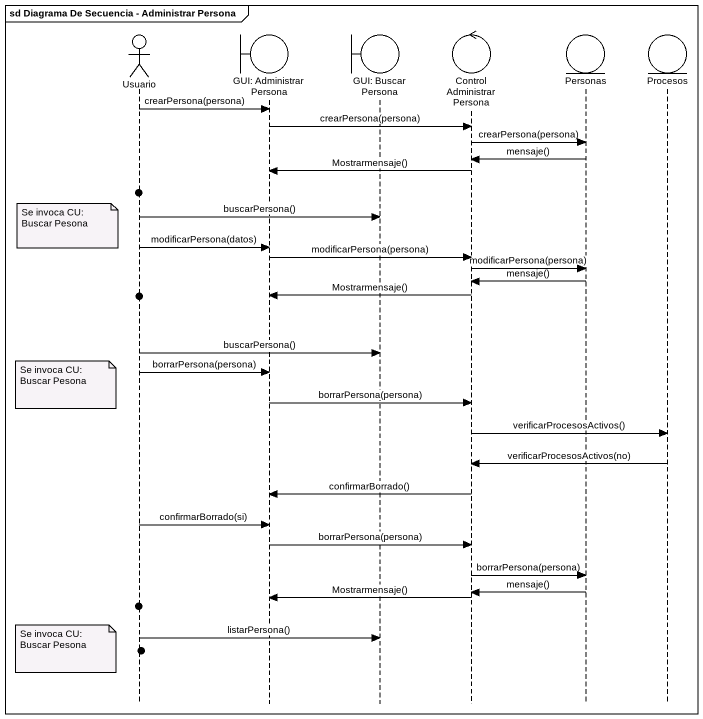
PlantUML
@startuml
mainframe sd Diagrama De Secuencia - Administrar Persona
hide footbox
actor Usuario
boundary "GUI: Administrar Persona" as GUI_Administrar_Persona
boundary "GUI: Buscar Persona" as GUI_Buscar_Persona
control "Control Administrar Persona" as Control_Administrar_Persona
entity Personas
entity Procesos

Usuario -> GUI_Administrar_Persona : crearPersona(persona)
GUI_Administrar_Persona -> Control_Administrar_Persona : crearPersona(persona)
Control_Administrar_Persona -> Personas : crearPersona(persona)
Personas -> Control_Administrar_Persona : mensaje()
Control_Administrar_Persona -> GUI_Administrar_Persona : Mostrarmensaje()
Usuario -> GUI_Buscar_Persona : buscarPersona()
note left of Usuario : Se invoca CU: Buscar Pesona
Usuario -> GUI_Administrar_Persona : modificarPersona(datos)
GUI_Administrar_Persona -> Control_Administrar_Persona : modificarPersona(persona)
Control_Administrar_Persona -> Personas : modificarPersona(persona)
Personas -> Control_Administrar_Persona : mensaje()
Control_Administrar_Persona -> GUI_Administrar_Persona : Mostrarmensaje()
Usuario -> GUI_Buscar_Persona : buscarPersona()
Usuario -> GUI_Administrar_Persona : borrarPersona(persona)
note left of Usuario : Se invoca CU: Buscar Pesona
GUI_Administrar_Persona -> Control_Administrar_Persona : borrarPersona(persona)
Control_Administrar_Persona -> Procesos : verificarProcesosActivos()
Procesos -> Control_Administrar_Persona : verificarProcesosActivos(no)
Control_Administrar_Persona -> GUI_Administrar_Persona : confirmarBorrado()
Usuario -> GUI_Administrar_Persona : confirmarBorrado(si)
GUI_Administrar_Persona -> Control_Administrar_Persona : borrarPersona(persona)
Control_Administrar_Persona -> Personas : borrarPersona(persona)
Personas -> Control_Administrar_Persona : mensaje()
Control_Administrar_Persona -> GUI_Administrar_Persona : Mostrarmensaje()
Usuario -> GUI_Buscar_Persona : listarPersona()
note left of Usuario : Se invoca CU: Buscar Pesona
@enduml
